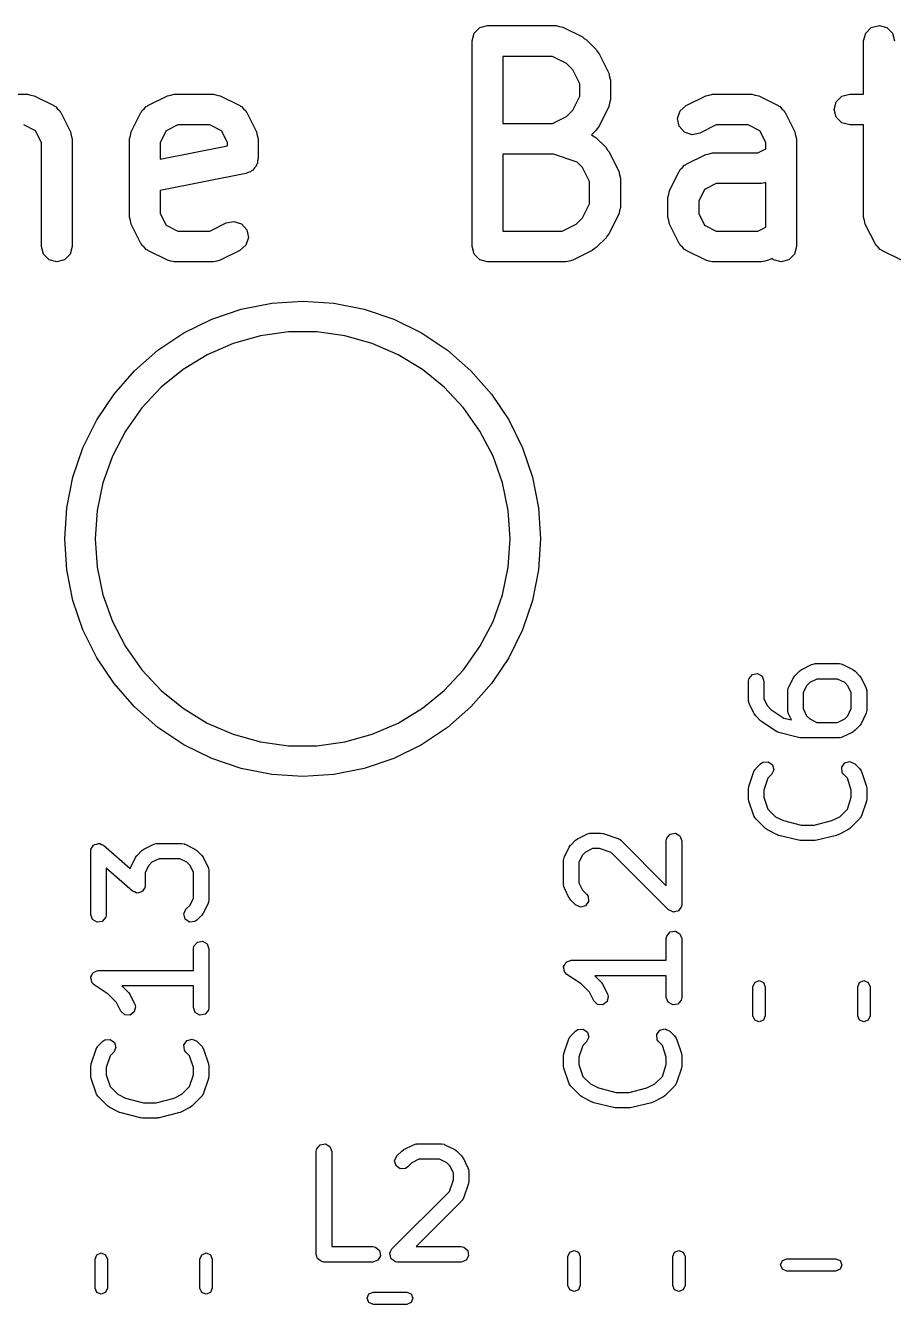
# Model space of a CAD drawing. Extents: x 22.5 to 93.3, y -73 to -49.
# Drawn here: x 30.95 to 39.4, y -61.75 to -49.31 of the extents above; entities that cross this region are included whole.
import ezdxf

# ---------------------------------------------------------------- set-up
doc = ezdxf.new("R2010")
doc.units = 0
doc.layers.add('BLACK', color=7, linetype='CONTINUOUS')

msp = doc.modelspace()

# ---------------------------------------------------------------- linework, layer by layer
at = {"layer": 'BLACK', "linetype": 'CONTINUOUS'}
for p, q in [((35.2976, -49.4552), (35.3177, -49.3802)), ((35.3177, -49.3802), (35.3726, -49.3253)), ((35.3726, -49.3253), (35.4476, -49.3052)), ((35.4476, -49.3052), (36.1143, -49.3052)), ((36.1143, -49.3052), (36.1476, -49.3142)), ((36.1476, -49.3142), (36.1814, -49.3211)), ((36.1814, -49.3211), (36.3718, -49.4163)), ((39.1071, -49.4552), (39.1272, -49.3802)), ((39.1272, -49.3802), (39.1821, -49.3253)), ((39.1821, -49.3253), (39.2571, -49.3052)), ((39.2571, -49.3052), (39.3321, -49.3253)), ((39.3321, -49.3253), (39.387, -49.3802)), ((39.387, -49.3802), (39.4071, -49.4552)), ((35.2976, -51.4552), (35.2976, -49.4552)), ((36.3718, -49.4163), (36.3899, -49.4323)), ((36.3899, -49.4323), (36.4108, -49.4444)), ((36.4108, -49.4444), (36.5061, -49.5396)), ((39.1071, -49.9719), (39.1071, -49.4552)), ((35.5976, -49.6052), (35.5976, -50.2576)), ((36.0789, -49.6052), (35.5976, -49.6052)), ((36.2159, -49.6738), (36.0789, -49.6052)), ((36.5061, -49.5396), (36.5181, -49.5606)), ((36.5181, -49.5606), (36.5342, -49.5786)), ((36.5342, -49.5786), (36.6294, -49.7691)), ((36.2767, -49.7346), (36.2159, -49.6738)), ((36.3452, -49.8716), (36.2767, -49.7346)), ((36.6294, -49.7691), (36.6363, -49.8029)), ((36.3452, -49.9913), (36.3452, -49.8716)), ((36.6363, -49.8029), (36.6452, -49.8362)), ((36.6452, -49.8362), (36.6452, -50.0267)), ((30.6857, -49.9719), (30.9714, -49.9719)), ((30.9714, -49.9719), (31.0047, -49.9808)), ((31.0047, -49.9808), (31.0385, -49.9877)), ((31.0385, -49.9877), (31.229, -50.083)), ((32.1424, -50.083), (32.3329, -49.9877)), ((32.3329, -49.9877), (32.3667, -49.9808)), ((32.3667, -49.9808), (32.4, -49.9719)), ((32.4, -49.9719), (32.781, -49.9719)), ((32.781, -49.9719), (32.8143, -49.9808)), ((32.8143, -49.9808), (32.848, -49.9877)), ((32.848, -49.9877), (33.0385, -50.083)), ((36.2767, -50.1283), (36.3452, -49.9913)), ((36.6452, -50.0267), (36.6363, -50.06)), ((37.3805, -50.083), (37.571, -49.9877)), ((37.571, -49.9877), (37.6048, -49.9808)), ((37.6048, -49.9808), (37.6381, -49.9719)), ((37.6381, -49.9719), (38.019, -49.9719)), ((38.019, -49.9719), (38.0523, -49.9808)), ((38.0523, -49.9808), (38.0861, -49.9877)), ((38.0861, -49.9877), (38.2766, -50.083)), ((38.8415, -50.0469), (38.8964, -49.992)), ((38.8964, -49.992), (38.9714, -49.9719)), ((38.9714, -49.9719), (39.1071, -49.9719)), ((31.229, -50.083), (31.2358, -50.0891)), ((31.2358, -50.0891), (31.2446, -50.092)), ((31.2446, -50.092), (31.2645, -50.1145)), ((31.2645, -50.1145), (31.2871, -50.1345)), ((31.2871, -50.1345), (31.29, -50.1432)), ((31.29, -50.1432), (31.2961, -50.1501)), ((31.2961, -50.1501), (31.3913, -50.3405)), ((31.9801, -50.3405), (32.0754, -50.1501)), ((32.0754, -50.1501), (32.0814, -50.1432)), ((32.0814, -50.1432), (32.0843, -50.1345)), ((32.0843, -50.1345), (32.1069, -50.1145)), ((32.1069, -50.1145), (32.1269, -50.092)), ((32.1269, -50.092), (32.1356, -50.0891)), ((32.1356, -50.0891), (32.1424, -50.083)), ((33.0385, -50.083), (33.0454, -50.0891)), ((33.0454, -50.0891), (33.0541, -50.092)), ((33.0541, -50.092), (33.0741, -50.1145)), ((33.0741, -50.1145), (33.0966, -50.1345)), ((33.0966, -50.1345), (33.0995, -50.1432)), ((33.0995, -50.1432), (33.1056, -50.1501)), ((33.1056, -50.1501), (33.2008, -50.3405)), ((36.2159, -50.1891), (36.2767, -50.1283)), ((36.6294, -50.0937), (36.5342, -50.2842)), ((36.6363, -50.06), (36.6294, -50.0937)), ((37.2979, -50.2082), (37.3224, -50.1345)), ((37.3224, -50.1345), (37.3805, -50.083)), ((38.2766, -50.083), (38.2835, -50.0891)), ((38.2835, -50.0891), (38.2922, -50.092)), ((38.2922, -50.092), (38.3122, -50.1145)), ((38.3122, -50.1145), (38.3347, -50.1345)), ((38.3347, -50.1345), (38.3376, -50.1432)), ((38.3376, -50.1432), (38.3437, -50.1501)), ((38.3437, -50.1501), (38.4389, -50.3405)), ((38.8214, -50.1219), (38.8415, -50.0469)), ((38.8415, -50.1969), (38.8214, -50.1219)), ((31.0501, -50.3289), (30.936, -50.2719)), ((32.4354, -50.2719), (32.3213, -50.3289)), ((32.7455, -50.2719), (32.4354, -50.2719)), ((32.8596, -50.3289), (32.7455, -50.2719)), ((35.5976, -50.2576), (36.0789, -50.2576)), ((36.0789, -50.2576), (36.2159, -50.1891)), ((37.3135, -50.2842), (37.2979, -50.2082)), ((37.6735, -50.2719), (37.5147, -50.3513)), ((37.9836, -50.2719), (37.6735, -50.2719)), ((38.0977, -50.3289), (37.9836, -50.2719)), ((38.8964, -50.2518), (38.8415, -50.1969)), ((38.9714, -50.2719), (38.8964, -50.2518)), ((39.1071, -50.2719), (38.9714, -50.2719)), ((39.1071, -51.1695), (39.1071, -50.2719)), ((31.1071, -50.443), (31.0501, -50.3289)), ((31.3913, -50.3405), (31.3982, -50.3743)), ((31.3982, -50.3743), (31.4071, -50.4076)), ((31.9643, -50.4076), (31.9732, -50.3743)), ((31.9732, -50.3743), (31.9801, -50.3405)), ((32.3213, -50.3289), (32.2643, -50.443)), ((32.9167, -50.443), (32.8596, -50.3289)), ((33.2008, -50.3405), (33.2077, -50.3743)), ((33.2077, -50.3743), (33.2167, -50.4076)), ((36.5061, -50.3232), (36.4603, -50.369)), ((36.4603, -50.369), (36.4762, -50.3795)), ((36.4762, -50.3795), (36.5061, -50.3968)), ((36.5181, -50.3023), (36.5061, -50.3232)), ((36.5061, -50.3968), (36.6013, -50.492)), ((36.5342, -50.2842), (36.5181, -50.3023)), ((37.365, -50.3423), (37.3135, -50.2842)), ((37.4386, -50.3669), (37.365, -50.3423)), ((37.5147, -50.3513), (37.4386, -50.3669)), ((38.1548, -50.443), (38.0977, -50.3289)), ((38.4389, -50.3405), (38.4458, -50.3743)), ((38.4458, -50.3743), (38.4548, -50.4076)), ((31.1071, -51.4552), (31.1071, -50.443)), ((31.4071, -50.4076), (31.4071, -51.4552)), ((31.9643, -51.1695), (31.9643, -50.4076)), ((32.2643, -50.443), (32.2643, -50.6056)), ((32.2643, -50.6056), (32.9167, -50.4751)), ((32.9167, -50.4751), (32.9167, -50.443)), ((33.2167, -50.4076), (33.2167, -50.5981)), ((36.6013, -50.492), (36.6134, -50.5129)), ((36.6134, -50.5129), (36.6294, -50.531)), ((38.0789, -50.5433), (38.1548, -50.5054)), ((38.1548, -50.5054), (38.1548, -50.443)), ((38.4548, -50.4076), (38.4548, -51.4552)), ((33.2088, -50.6462), (33.2004, -50.6586)), ((33.2103, -50.6217), (33.2088, -50.6462)), ((33.2167, -50.5981), (33.2103, -50.6217)), ((35.5976, -50.5576), (35.5976, -51.3052)), ((36.0899, -50.5576), (35.5976, -50.5576)), ((36.319, -50.634), (36.0899, -50.5576)), ((36.372, -50.6869), (36.319, -50.634)), ((36.6294, -50.531), (36.7246, -50.7215)), ((37.3805, -50.6544), (37.571, -50.5592)), ((37.571, -50.5592), (37.6048, -50.5523)), ((37.6048, -50.5523), (37.6381, -50.5433)), ((37.6381, -50.5433), (38.0789, -50.5433)), ((33.0961, -50.7452), (32.2643, -50.9115)), ((33.118, -50.7343), (33.0961, -50.7452)), ((33.1417, -50.728), (33.118, -50.7343)), ((33.1523, -50.7174), (33.1417, -50.728)), ((33.1657, -50.7108), (33.1523, -50.7174)), ((33.1793, -50.6904), (33.1657, -50.7108)), ((33.1966, -50.6731), (33.1793, -50.6904)), ((33.2004, -50.6586), (33.1966, -50.6731)), ((36.4405, -50.824), (36.372, -50.6869)), ((36.7246, -50.7215), (36.7316, -50.7553)), ((36.7316, -50.7553), (36.7405, -50.7886)), ((37.2182, -50.912), (37.3135, -50.7215)), ((37.3135, -50.7215), (37.3195, -50.7146)), ((37.3195, -50.7146), (37.3224, -50.7059)), ((37.3224, -50.7059), (37.345, -50.6859)), ((37.345, -50.6859), (37.365, -50.6634)), ((37.365, -50.6634), (37.3737, -50.6605)), ((37.3737, -50.6605), (37.3805, -50.6544)), ((36.4405, -51.0389), (36.4405, -50.824)), ((36.7405, -50.7886), (36.7405, -51.0743)), ((37.6735, -50.8433), (37.5594, -50.9004)), ((38.1143, -50.8433), (37.6735, -50.8433)), ((38.1476, -50.8344), (38.1143, -50.8433)), ((38.1548, -50.8329), (38.1476, -50.8344)), ((38.1548, -51.2673), (38.1548, -50.8329)), ((32.2643, -50.9115), (32.2643, -51.1341)), ((37.2024, -50.979), (37.2113, -50.9457)), ((37.2024, -51.1695), (37.2024, -50.979)), ((37.2113, -50.9457), (37.2182, -50.912)), ((37.5594, -50.9004), (37.5024, -51.0145)), ((37.5024, -51.0145), (37.5024, -51.1341)), ((32.2643, -51.1341), (32.3213, -51.2482)), ((36.372, -51.1759), (36.4405, -51.0389)), ((36.7246, -51.1414), (36.6294, -51.3318)), ((36.7316, -51.1076), (36.7246, -51.1414)), ((36.7405, -51.0743), (36.7316, -51.1076)), ((37.5024, -51.1341), (37.5594, -51.2482)), ((31.9732, -51.2028), (31.9643, -51.1695)), ((31.9801, -51.2366), (31.9732, -51.2028)), ((32.0754, -51.4271), (31.9801, -51.2366)), ((32.3213, -51.2482), (32.4354, -51.3052)), ((32.7455, -51.3052), (32.9043, -51.2258)), ((32.9043, -51.2258), (32.9804, -51.2103)), ((32.9804, -51.2103), (33.0541, -51.2348)), ((33.0541, -51.2348), (33.1056, -51.2929)), ((36.1741, -51.3052), (36.3111, -51.2367)), ((36.3111, -51.2367), (36.372, -51.1759)), ((37.2113, -51.2028), (37.2024, -51.1695)), ((37.2182, -51.2366), (37.2113, -51.2028)), ((37.3135, -51.4271), (37.2182, -51.2366)), ((37.5594, -51.2482), (37.6735, -51.3052)), ((38.0789, -51.3052), (38.1548, -51.2673)), ((39.1161, -51.2028), (39.1071, -51.1695)), ((39.123, -51.2366), (39.1161, -51.2028)), ((39.2182, -51.4271), (39.123, -51.2366)), ((32.4354, -51.3052), (32.7455, -51.3052)), ((33.1212, -51.369), (33.0966, -51.4426)), ((33.1056, -51.2929), (33.1212, -51.369)), ((35.5976, -51.3052), (36.1741, -51.3052)), ((36.6013, -51.3708), (36.5061, -51.4661)), ((36.6134, -51.3499), (36.6013, -51.3708)), ((36.6294, -51.3318), (36.6134, -51.3499)), ((37.6735, -51.3052), (38.0789, -51.3052)), ((31.1272, -51.5302), (31.1071, -51.4552)), ((31.4071, -51.4552), (31.387, -51.5302)), ((32.0814, -51.4339), (32.0754, -51.4271)), ((32.0843, -51.4426), (32.0814, -51.4339)), ((32.1069, -51.4626), (32.0843, -51.4426)), ((32.1269, -51.4852), (32.1069, -51.4626)), ((32.1356, -51.4881), (32.1269, -51.4852)), ((32.1424, -51.4942), (32.1356, -51.4881)), ((32.3329, -51.5894), (32.1424, -51.4942)), ((33.0385, -51.4942), (32.848, -51.5894)), ((33.0966, -51.4426), (33.0385, -51.4942)), ((35.3177, -51.5302), (35.2976, -51.4552)), ((36.4671, -51.4942), (36.2766, -51.5894)), ((36.4852, -51.4781), (36.4671, -51.4942)), ((36.5061, -51.4661), (36.4852, -51.4781)), ((37.3195, -51.4339), (37.3135, -51.4271)), ((37.3224, -51.4426), (37.3195, -51.4339)), ((37.345, -51.4626), (37.3224, -51.4426)), ((37.365, -51.4852), (37.345, -51.4626)), ((37.3737, -51.4881), (37.365, -51.4852)), ((37.3805, -51.4942), (37.3737, -51.4881)), ((37.571, -51.5894), (37.3805, -51.4942)), ((38.4548, -51.4552), (38.4347, -51.5302)), ((39.2243, -51.4339), (39.2182, -51.4271)), ((39.2272, -51.4426), (39.2243, -51.4339)), ((39.2497, -51.4626), (39.2272, -51.4426)), ((39.2697, -51.4852), (39.2497, -51.4626)), ((39.2784, -51.4881), (39.2697, -51.4852)), ((39.2853, -51.4942), (39.2784, -51.4881)), ((39.4758, -51.5894), (39.2853, -51.4942)), ((31.1821, -51.5851), (31.1272, -51.5302)), ((31.2571, -51.6052), (31.1821, -51.5851)), ((31.3321, -51.5851), (31.2571, -51.6052)), ((31.387, -51.5302), (31.3321, -51.5851)), ((32.3667, -51.5963), (32.3329, -51.5894)), ((32.4, -51.6052), (32.3667, -51.5963)), ((32.781, -51.6052), (32.4, -51.6052)), ((32.8143, -51.5963), (32.781, -51.6052)), ((32.848, -51.5894), (32.8143, -51.5963)), ((35.3726, -51.5851), (35.3177, -51.5302)), ((35.4476, -51.6052), (35.3726, -51.5851)), ((36.2095, -51.6052), (35.4476, -51.6052)), ((36.2428, -51.5963), (36.2095, -51.6052)), ((36.2766, -51.5894), (36.2428, -51.5963)), ((37.6048, -51.5963), (37.571, -51.5894)), ((37.6381, -51.6052), (37.6048, -51.5963)), ((38.1143, -51.6052), (37.6381, -51.6052)), ((38.1476, -51.5963), (38.1143, -51.6052)), ((38.1814, -51.5894), (38.1476, -51.5963)), ((38.2165, -51.5718), (38.1814, -51.5894)), ((38.2298, -51.5851), (38.2165, -51.5718)), ((38.3048, -51.6052), (38.2298, -51.5851)), ((38.3798, -51.5851), (38.3048, -51.6052)), ((38.4347, -51.5302), (38.3798, -51.5851)), ((33.0511, -52.0649), (33.348, -52.0059)), ((33.348, -52.0059), (33.65, -51.9861)), ((33.65, -51.9861), (33.952, -52.0059)), ((33.952, -52.0059), (34.2489, -52.0649)), ((32.7645, -52.1622), (33.0511, -52.0649)), ((34.2489, -52.0649), (34.5355, -52.1622)), ((32.493, -52.2961), (32.7645, -52.1622)), ((34.5355, -52.1622), (34.807, -52.2961)), ((32.2414, -52.4643), (32.493, -52.2961)), ((33.2393, -52.3236), (32.974, -52.3979)), ((33.5122, -52.2861), (33.2393, -52.3236)), ((33.7878, -52.2861), (33.5122, -52.2861)), ((34.0607, -52.3236), (33.7878, -52.2861)), ((34.326, -52.3979), (34.0607, -52.3236)), ((34.807, -52.2961), (35.0586, -52.4643)), ((32.0138, -52.6638), (32.2414, -52.4643)), ((32.7213, -52.5077), (32.4859, -52.6509)), ((32.974, -52.3979), (32.7213, -52.5077)), ((34.5787, -52.5077), (34.326, -52.3979)), ((34.8141, -52.6509), (34.5787, -52.5077)), ((35.0586, -52.4643), (35.2862, -52.6638)), ((31.8143, -52.8914), (32.0138, -52.6638)), ((32.4859, -52.6509), (32.2722, -52.8247)), ((35.0278, -52.8247), (34.8141, -52.6509)), ((35.2862, -52.6638), (35.4857, -52.8914)), ((32.2722, -52.8247), (32.0841, -53.0261)), ((35.2159, -53.0261), (35.0278, -52.8247)), ((31.6461, -53.143), (31.8143, -52.8914)), ((35.4857, -52.8914), (35.6539, -53.143)), ((32.0841, -53.0261), (31.9253, -53.2512)), ((35.3747, -53.2512), (35.2159, -53.0261)), ((31.5122, -53.4145), (31.6461, -53.143)), ((31.9253, -53.2512), (31.7985, -53.4958)), ((35.5015, -53.4958), (35.3747, -53.2512)), ((35.6539, -53.143), (35.7878, -53.4145)), ((31.4149, -53.7011), (31.5122, -53.4145)), ((31.7985, -53.4958), (31.7062, -53.7554)), ((35.5938, -53.7554), (35.5015, -53.4958)), ((35.7878, -53.4145), (35.8851, -53.7011)), ((31.3559, -53.998), (31.4149, -53.7011)), ((31.7062, -53.7554), (31.6502, -54.0251)), ((35.6498, -54.0251), (35.5938, -53.7554)), ((35.8851, -53.7011), (35.9441, -53.998)), ((31.3361, -54.3), (31.3559, -53.998)), ((35.9441, -53.998), (35.9639, -54.3)), ((31.6502, -54.0251), (31.6314, -54.3)), ((35.6686, -54.3), (35.6498, -54.0251)), ((31.3559, -54.602), (31.3361, -54.3)), ((31.6314, -54.3), (31.6502, -54.5749)), ((35.6498, -54.5749), (35.6686, -54.3)), ((35.9639, -54.3), (35.9441, -54.602)), ((31.4149, -54.8989), (31.3559, -54.602)), ((31.6502, -54.5749), (31.7062, -54.8446)), ((35.5938, -54.8446), (35.6498, -54.5749)), ((35.9441, -54.602), (35.8851, -54.8989)), ((31.7062, -54.8446), (31.7985, -55.1042)), ((35.5015, -55.1042), (35.5938, -54.8446)), ((31.5122, -55.1855), (31.4149, -54.8989)), ((35.8851, -54.8989), (35.7878, -55.1855)), ((31.7985, -55.1042), (31.9253, -55.3488)), ((35.3747, -55.3488), (35.5015, -55.1042)), ((31.6461, -55.457), (31.5122, -55.1855)), ((35.7878, -55.1855), (35.6539, -55.457)), ((31.9253, -55.3488), (32.0841, -55.5739)), ((35.2159, -55.5739), (35.3747, -55.3488)), ((31.8143, -55.7086), (31.6461, -55.457)), ((35.6539, -55.457), (35.4857, -55.7086)), ((32.0841, -55.5739), (32.2722, -55.7753)), ((35.0278, -55.7753), (35.2159, -55.5739)), ((37.9921, -55.6589), (38.0251, -55.6196)), ((38.0251, -55.6196), (38.0756, -55.6107)), ((38.0756, -55.6107), (38.1201, -55.6363)), ((38.4382, -55.6315), (38.4858, -55.5839)), ((38.4858, -55.5839), (38.5041, -55.571)), ((38.5041, -55.571), (38.5053, -55.5698)), ((38.5053, -55.5698), (38.6005, -55.5222)), ((38.6005, -55.5222), (38.6255, -55.5148)), ((38.6255, -55.5148), (38.6298, -55.5158)), ((38.6298, -55.5158), (38.634, -55.5143)), ((38.634, -55.5143), (38.8721, -55.5143)), ((38.8721, -55.5143), (38.8978, -55.5188)), ((38.8978, -55.5188), (38.9012, -55.5217)), ((38.9012, -55.5217), (38.9057, -55.5222)), ((38.9057, -55.5222), (39.0009, -55.5698)), ((39.0009, -55.5698), (39.0189, -55.5832)), ((39.0189, -55.5832), (39.0204, -55.5839)), ((39.0204, -55.5839), (39.068, -55.6315)), ((32.0138, -55.9362), (31.8143, -55.7086)), ((35.4857, -55.7086), (35.2862, -55.9362)), ((37.9876, -55.6845), (37.9921, -55.6589)), ((37.9876, -55.875), (37.9876, -55.6845)), ((38.1201, -55.6363), (38.1376, -55.6845)), ((38.1376, -55.6845), (38.1376, -55.8573)), ((38.3731, -55.7541), (38.376, -55.7507)), ((38.376, -55.7507), (38.3765, -55.7462)), ((38.3765, -55.7462), (38.4241, -55.651)), ((38.4241, -55.651), (38.4375, -55.633)), ((38.4375, -55.633), (38.4382, -55.6315)), ((38.5528, -55.7289), (38.5186, -55.7975)), ((38.5832, -55.6985), (38.5528, -55.7289)), ((38.6518, -55.6643), (38.5832, -55.6985)), ((38.8544, -55.6643), (38.6518, -55.6643)), ((38.923, -55.6985), (38.8544, -55.6643)), ((38.9534, -55.7289), (38.923, -55.6985)), ((38.9876, -55.7975), (38.9534, -55.7289)), ((39.068, -55.6315), (39.0809, -55.6499)), ((39.0809, -55.6499), (39.0821, -55.651)), ((39.0821, -55.651), (39.1297, -55.7462)), ((39.1297, -55.7462), (39.1371, -55.7712)), ((32.2722, -55.7753), (32.4859, -55.9491)), ((34.8141, -55.9491), (35.0278, -55.7753)), ((37.9892, -55.8792), (37.9876, -55.875)), ((38.1376, -55.8573), (38.1719, -55.9258)), ((38.3686, -55.7798), (38.3731, -55.7541)), ((38.3686, -55.9702), (38.3686, -55.7798)), ((38.5186, -55.7975), (38.5186, -55.9525)), ((38.9876, -55.9525), (38.9876, -55.7975)), ((39.1371, -55.7712), (39.1361, -55.7755)), ((39.1361, -55.7755), (39.1376, -55.7798)), ((39.1376, -55.7798), (39.1376, -55.9702)), ((32.2414, -56.1357), (32.0138, -55.9362)), ((32.4859, -55.9491), (32.7213, -56.0923)), ((34.5787, -56.0923), (34.8141, -55.9491)), ((35.2862, -55.9362), (35.0586, -56.1357)), ((37.9881, -55.8836), (37.9892, -55.8792)), ((37.9955, -55.9085), (37.9881, -55.8836)), ((38.0432, -56.0038), (37.9955, -55.9085)), ((38.1719, -55.9258), (38.2056, -55.9596)), ((38.2056, -55.9596), (38.3315, -56.0435)), ((38.3701, -55.9744), (38.3686, -55.9702)), ((38.3691, -55.9788), (38.3701, -55.9744)), ((38.3765, -56.0038), (38.3691, -55.9788)), ((38.5186, -55.9525), (38.5528, -56.021)), ((38.9534, -56.021), (38.9876, -55.9525)), ((39.1302, -55.9993), (39.1297, -56.0038)), ((39.1331, -55.9959), (39.1302, -55.9993)), ((39.1376, -55.9702), (39.1331, -55.9959)), ((32.7213, -56.0923), (32.974, -56.2021)), ((34.326, -56.2021), (34.5787, -56.0923)), ((38.0443, -56.0049), (38.0432, -56.0038)), ((38.0572, -56.0233), (38.0443, -56.0049)), ((38.1048, -56.0709), (38.0572, -56.0233)), ((38.108, -56.0724), (38.1048, -56.0709)), ((38.1163, -56.0803), (38.108, -56.0724)), ((38.2591, -56.1755), (38.1163, -56.0803)), ((38.3315, -56.0435), (38.4056, -56.062)), ((38.4056, -56.062), (38.3765, -56.0038)), ((38.5528, -56.021), (38.5832, -56.0515)), ((38.5832, -56.0515), (38.6518, -56.0857)), ((38.6518, -56.0857), (38.8544, -56.0857)), ((38.8544, -56.0857), (38.923, -56.0515)), ((38.923, -56.0515), (38.9534, -56.021)), ((39.068, -56.1185), (39.0204, -56.1661)), ((39.0687, -56.117), (39.068, -56.1185)), ((39.0821, -56.099), (39.0687, -56.117)), ((39.1297, -56.0038), (39.0821, -56.099)), ((32.493, -56.3039), (32.2414, -56.1357)), ((32.974, -56.2021), (33.2393, -56.2764)), ((34.0607, -56.2764), (34.326, -56.2021)), ((35.0586, -56.1357), (34.807, -56.3039)), ((38.2595, -56.1756), (38.2591, -56.1755)), ((38.2825, -56.1859), (38.2595, -56.1756)), ((38.473, -56.2335), (38.2825, -56.1859)), ((38.4764, -56.2331), (38.473, -56.2335)), ((38.4912, -56.2357), (38.4764, -56.2331)), ((38.8721, -56.2357), (38.4912, -56.2357)), ((38.8764, -56.2342), (38.8721, -56.2357)), ((38.8807, -56.2352), (38.8764, -56.2342)), ((38.9057, -56.2278), (38.8807, -56.2352)), ((39.0009, -56.1802), (38.9057, -56.2278)), ((39.002, -56.179), (39.0009, -56.1802)), ((39.0204, -56.1661), (39.002, -56.179)), ((32.7645, -56.4378), (32.493, -56.3039)), ((33.2393, -56.2764), (33.5122, -56.3139)), ((33.5122, -56.3139), (33.7878, -56.3139)), ((33.7878, -56.3139), (34.0607, -56.2764)), ((34.807, -56.3039), (34.5355, -56.4378)), ((33.0511, -56.5351), (32.7645, -56.4378)), ((34.5355, -56.4378), (34.2489, -56.5351)), ((38.0572, -56.5363), (38.1048, -56.4886)), ((38.1048, -56.4886), (38.1262, -56.4737)), ((38.1262, -56.4737), (38.1773, -56.4692)), ((38.1773, -56.4692), (38.2193, -56.4986)), ((38.2193, -56.4986), (38.2326, -56.5482)), ((38.8949, -56.5223), (38.9244, -56.4802)), ((38.9244, -56.4802), (38.9739, -56.467)), ((38.9739, -56.467), (39.0204, -56.4886)), ((39.0204, -56.4886), (39.068, -56.5363)), ((33.348, -56.5941), (33.0511, -56.5351)), ((33.65, -56.6139), (33.348, -56.5941)), ((33.952, -56.5941), (33.65, -56.6139)), ((34.2489, -56.5351), (33.952, -56.5941)), ((37.9915, -56.7084), (38.0391, -56.5656)), ((38.0391, -56.5656), (38.0515, -56.5427)), ((38.0515, -56.5427), (38.0553, -56.5403)), ((38.0553, -56.5403), (38.0572, -56.5363)), ((38.2109, -56.5947), (38.1758, -56.6298)), ((38.2326, -56.5482), (38.2109, -56.5947)), ((38.8994, -56.5734), (38.8949, -56.5223)), ((38.9143, -56.5947), (38.8994, -56.5734)), ((38.9494, -56.6298), (38.9143, -56.5947)), ((39.068, -56.5363), (39.083, -56.5576)), ((39.083, -56.5576), (39.0834, -56.5621)), ((39.0834, -56.5621), (39.0862, -56.5656)), ((39.0862, -56.5656), (39.1338, -56.7084)), ((37.9876, -56.7321), (37.9915, -56.7101)), ((37.9876, -56.8274), (37.9876, -56.7321)), ((37.9915, -56.7101), (37.9915, -56.7084)), ((38.1758, -56.6298), (38.1376, -56.7443)), ((38.1376, -56.7443), (38.1376, -56.8152)), ((38.9876, -56.7443), (38.9494, -56.6298)), ((38.9876, -56.8152), (38.9876, -56.7443)), ((39.1338, -56.7084), (39.1371, -56.7306)), ((39.1371, -56.7306), (39.1376, -56.7321)), ((39.1376, -56.7321), (39.1376, -56.8274)), ((37.9882, -56.8289), (37.9876, -56.8274)), ((37.9915, -56.8511), (37.9882, -56.8289)), ((38.0391, -56.994), (37.9915, -56.8511)), ((38.1376, -56.8152), (38.1758, -56.9297)), ((38.9494, -56.9297), (38.9876, -56.8152)), ((39.1338, -56.8511), (39.0862, -56.994)), ((39.1376, -56.8274), (39.1337, -56.8495)), ((39.1337, -56.8495), (39.1338, -56.8511)), ((38.0419, -56.9975), (38.0391, -56.994)), ((38.1758, -56.9297), (38.2499, -57.0038)), ((38.8753, -57.0038), (38.9494, -56.9297)), ((39.0862, -56.994), (39.0737, -57.0169)), ((38.0423, -57.0019), (38.0419, -56.9975)), ((38.0572, -57.0233), (38.0423, -57.0019)), ((38.1524, -57.1185), (38.0572, -57.0233)), ((38.1539, -57.1192), (38.1524, -57.1185)), ((38.1719, -57.1326), (38.1539, -57.1192)), ((38.2499, -57.0038), (38.3269, -57.0423)), ((38.3269, -57.0423), (38.5004, -57.0857)), ((38.5004, -57.0857), (38.6248, -57.0857)), ((38.6248, -57.0857), (38.7983, -57.0423)), ((38.7983, -57.0423), (38.8753, -57.0038)), ((38.9728, -57.1185), (38.9544, -57.1314)), ((39.068, -57.0233), (38.9728, -57.1185)), ((39.0699, -57.0192), (39.068, -57.0233)), ((39.0737, -57.0169), (39.0699, -57.0192)), ((36.2572, -57.2803), (36.3048, -57.2327)), ((36.3048, -57.2327), (36.3232, -57.2198)), ((36.3232, -57.2198), (36.3243, -57.2186)), ((36.3243, -57.2186), (36.4196, -57.171)), ((36.4196, -57.171), (36.4445, -57.1636)), ((36.4445, -57.1636), (36.4489, -57.1646)), ((36.4489, -57.1646), (36.4531, -57.1631)), ((36.4531, -57.1631), (36.5483, -57.1631)), ((36.5483, -57.1631), (36.5704, -57.167)), ((36.5704, -57.167), (36.572, -57.1669)), ((36.572, -57.1669), (36.7149, -57.2146)), ((36.7149, -57.2146), (36.7378, -57.227)), ((36.7378, -57.227), (36.7402, -57.2308)), ((36.7402, -57.2308), (36.7442, -57.2327)), ((36.7442, -57.2327), (37.1876, -57.6761)), ((37.1876, -57.2381), (37.1921, -57.2124)), ((37.1876, -57.6761), (37.1876, -57.2381)), ((37.1921, -57.2124), (37.2251, -57.1731)), ((37.2251, -57.1731), (37.2756, -57.1642)), ((37.2756, -57.1642), (37.3201, -57.1899)), ((37.3201, -57.1899), (37.3376, -57.2381)), ((37.3376, -57.2381), (37.3376, -57.8571)), ((38.2672, -57.1802), (38.1719, -57.1326)), ((38.2707, -57.1806), (38.2672, -57.1802)), ((38.2825, -57.1859), (38.2707, -57.1806)), ((38.473, -57.2335), (38.2825, -57.1859)), ((38.4764, -57.2331), (38.473, -57.2335)), ((38.4912, -57.2357), (38.4764, -57.2331)), ((38.634, -57.2357), (38.4912, -57.2357)), ((38.6373, -57.2345), (38.634, -57.2357)), ((38.6522, -57.2335), (38.6373, -57.2345)), ((38.8427, -57.1859), (38.6522, -57.2335)), ((38.8457, -57.1839), (38.8427, -57.1859)), ((38.8581, -57.1802), (38.8457, -57.1839)), ((38.9533, -57.1326), (38.8581, -57.1802)), ((38.9544, -57.1314), (38.9533, -57.1326)), ((31.5876, -57.3381), (31.5896, -57.327)), ((31.5876, -57.9571), (31.5876, -57.3381)), ((31.589, -57.3235), (31.5907, -57.3209)), ((31.5896, -57.327), (31.589, -57.3235)), ((31.5907, -57.3209), (31.5921, -57.3124)), ((31.5921, -57.3124), (31.6051, -57.297)), ((31.6051, -57.297), (31.6156, -57.2797)), ((31.6156, -57.2797), (31.6213, -57.2777)), ((31.6213, -57.2777), (31.6251, -57.2731)), ((31.6251, -57.2731), (31.645, -57.2696)), ((31.645, -57.2696), (31.6642, -57.2631)), ((31.6642, -57.2631), (31.6697, -57.2653)), ((31.6697, -57.2653), (31.6756, -57.2642)), ((31.6756, -57.2642), (31.6932, -57.2743)), ((31.6932, -57.2743), (31.712, -57.2817)), ((31.712, -57.2817), (31.972, -57.5091)), ((32.0382, -57.3803), (32.0858, -57.3327)), ((32.0858, -57.3327), (32.1041, -57.3198)), ((32.1041, -57.3198), (32.1053, -57.3186)), ((32.1053, -57.3186), (32.2005, -57.271)), ((32.2005, -57.271), (32.2255, -57.2636)), ((32.2255, -57.2636), (32.2298, -57.2646)), ((32.2298, -57.2646), (32.234, -57.2631)), ((32.234, -57.2631), (32.4721, -57.2631)), ((32.4721, -57.2631), (32.4978, -57.2676)), ((32.4978, -57.2676), (32.5012, -57.2705)), ((32.5012, -57.2705), (32.5057, -57.271)), ((32.5057, -57.271), (32.6009, -57.3186)), ((32.6009, -57.3186), (32.6189, -57.332)), ((32.6189, -57.332), (32.6204, -57.3327)), ((32.6204, -57.3327), (32.668, -57.3803)), ((36.1955, -57.395), (36.2432, -57.2998)), ((36.2432, -57.2998), (36.2565, -57.2818)), ((36.2565, -57.2818), (36.2572, -57.2803)), ((36.4023, -57.3474), (36.3719, -57.3778)), ((36.4708, -57.3131), (36.4023, -57.3474)), ((36.5362, -57.3131), (36.4708, -57.3131)), ((36.6507, -57.3513), (36.5362, -57.3131)), ((37.2096, -57.9102), (36.6507, -57.3513)), ((31.9765, -57.495), (32.0241, -57.3998)), ((32.0241, -57.3998), (32.0375, -57.3818)), ((32.0375, -57.3818), (32.0382, -57.3803)), ((32.1528, -57.4778), (32.1186, -57.5463)), ((32.1832, -57.4474), (32.1528, -57.4778)), ((32.2518, -57.4131), (32.1832, -57.4474)), ((32.4544, -57.4131), (32.2518, -57.4131)), ((32.523, -57.4474), (32.4544, -57.4131)), ((32.5534, -57.4778), (32.523, -57.4474)), ((32.5876, -57.5463), (32.5534, -57.4778)), ((32.668, -57.3803), (32.6809, -57.3987)), ((32.6809, -57.3987), (32.6821, -57.3998)), ((32.6821, -57.3998), (32.7297, -57.495)), ((36.1876, -57.4286), (36.1921, -57.4029)), ((36.1876, -57.6667), (36.1876, -57.4286)), ((36.1921, -57.4029), (36.195, -57.3995)), ((36.195, -57.3995), (36.1955, -57.395)), ((36.3719, -57.3778), (36.3376, -57.4463)), ((36.3376, -57.4463), (36.3376, -57.649)), ((31.9942, -57.7279), (31.7376, -57.5034)), ((31.7376, -57.5034), (31.7376, -57.9571)), ((31.972, -57.5091), (31.9731, -57.5029)), ((31.9731, -57.5029), (31.976, -57.4995)), ((31.976, -57.4995), (31.9765, -57.495)), ((32.1186, -57.5463), (32.1186, -57.6714)), ((32.5876, -57.7966), (32.5876, -57.5463)), ((32.7297, -57.495), (32.7371, -57.52)), ((32.7371, -57.52), (32.7361, -57.5244)), ((32.7361, -57.5244), (32.7376, -57.5286)), ((32.7376, -57.5286), (32.7376, -57.8143)), ((32.013, -57.7352), (31.9942, -57.7279)), ((32.0305, -57.7453), (32.013, -57.7352)), ((32.0612, -57.7399), (32.042, -57.7464)), ((32.0811, -57.7364), (32.0612, -57.7399)), ((32.0849, -57.7318), (32.0811, -57.7364)), ((32.0906, -57.7299), (32.0849, -57.7318)), ((32.1011, -57.7126), (32.0906, -57.7299)), ((32.114, -57.6971), (32.1011, -57.7126)), ((32.1155, -57.6886), (32.114, -57.6971)), ((32.1171, -57.686), (32.1155, -57.6886)), ((32.1186, -57.6714), (32.1166, -57.6825)), ((32.1166, -57.6825), (32.1171, -57.686)), ((36.1892, -57.6709), (36.1876, -57.6667)), ((36.1881, -57.6752), (36.1892, -57.6709)), ((36.1955, -57.7002), (36.1881, -57.6752)), ((36.2432, -57.7954), (36.1955, -57.7002)), ((36.3376, -57.649), (36.3719, -57.7175)), ((36.3719, -57.7175), (36.4109, -57.7565)), ((32.0364, -57.7442), (32.0305, -57.7453)), ((32.042, -57.7464), (32.0364, -57.7442)), ((32.5143, -57.9041), (32.5534, -57.8651)), ((32.5534, -57.8651), (32.5876, -57.7966)), ((32.7297, -57.8478), (32.6821, -57.9431)), ((32.7302, -57.8434), (32.7297, -57.8478)), ((32.7331, -57.8399), (32.7302, -57.8434)), ((32.7376, -57.8143), (32.7331, -57.8399)), ((36.2443, -57.7966), (36.2432, -57.7954)), ((36.2572, -57.8149), (36.2443, -57.7966)), ((36.3048, -57.8626), (36.2572, -57.8149)), ((36.3513, -57.8842), (36.3048, -57.8626)), ((36.4303, -57.8289), (36.4009, -57.871)), ((36.4109, -57.7565), (36.4258, -57.7778)), ((36.4258, -57.7778), (36.4303, -57.8289)), ((37.3376, -57.8571), (37.3348, -57.8733)), ((31.6052, -58.0054), (31.5876, -57.9571)), ((31.7331, -57.9828), (31.7001, -58.0221)), ((31.7376, -57.9571), (31.7331, -57.9828)), ((32.4927, -57.9506), (32.5143, -57.9041)), ((32.5059, -58.0002), (32.4927, -57.9506)), ((32.668, -57.9626), (32.6204, -58.0102)), ((32.6687, -57.9611), (32.668, -57.9626)), ((32.6821, -57.9431), (32.6687, -57.9611)), ((36.4009, -57.871), (36.3513, -57.8842)), ((37.23, -57.9197), (37.2096, -57.9102)), ((37.2496, -57.931), (37.23, -57.9197)), ((37.253, -57.9304), (37.2496, -57.931)), ((37.2561, -57.9319), (37.253, -57.9304)), ((37.2779, -57.926), (37.2561, -57.9319)), ((37.3001, -57.9221), (37.2779, -57.926)), ((37.3023, -57.9195), (37.3001, -57.9221)), ((37.3056, -57.9186), (37.3023, -57.9195)), ((37.3186, -57.9001), (37.3056, -57.9186)), ((37.3331, -57.8828), (37.3186, -57.9001)), ((37.3339, -57.8782), (37.3331, -57.8828)), ((37.3351, -57.8766), (37.3339, -57.8782)), ((37.3348, -57.8733), (37.3351, -57.8766)), ((31.6496, -58.031), (31.6052, -58.0054)), ((31.7001, -58.0221), (31.6496, -58.031)), ((32.548, -58.0296), (32.5059, -58.0002)), ((32.5991, -58.0251), (32.548, -58.0296)), ((32.6204, -58.0102), (32.5991, -58.0251)), ((37.2251, -58.1255), (37.2756, -58.1166)), ((37.2756, -58.1166), (37.3201, -58.1423)), ((32.5921, -58.2648), (32.6251, -58.2255)), ((32.6251, -58.2255), (32.6756, -58.2166)), ((32.6756, -58.2166), (32.7201, -58.2423)), ((37.1876, -58.1905), (37.1921, -58.1648)), ((37.1876, -58.4012), (37.1876, -58.1905)), ((37.1921, -58.1648), (37.2251, -58.1255)), ((37.3201, -58.1423), (37.3376, -58.1905)), ((37.3376, -58.1905), (37.3376, -58.7619)), ((32.5876, -58.2905), (32.5921, -58.2648)), ((32.5876, -58.5012), (32.5876, -58.2905)), ((32.7201, -58.2423), (32.7376, -58.2905)), ((32.7376, -58.2905), (32.7376, -58.8619)), ((36.1878, -58.4714), (36.1895, -58.4674)), ((36.1939, -58.4923), (36.1878, -58.4714)), ((36.1888, -58.4632), (36.1996, -58.4443)), ((36.1895, -58.4674), (36.1888, -58.4632)), ((36.1996, -58.4443), (36.2084, -58.4244)), ((36.2084, -58.4244), (36.2123, -58.4225)), ((36.2123, -58.4225), (36.2144, -58.4187)), ((36.2144, -58.4187), (36.2349, -58.4113)), ((36.2349, -58.4113), (36.2544, -58.4016)), ((36.2544, -58.4016), (36.2586, -58.4027)), ((36.2586, -58.4027), (36.2626, -58.4012)), ((36.2626, -58.4012), (37.1876, -58.4012)), ((31.5878, -58.5714), (31.5895, -58.5674)), ((31.5939, -58.5923), (31.5878, -58.5714)), ((31.5888, -58.5632), (31.5996, -58.5443)), ((31.5895, -58.5674), (31.5888, -58.5632)), ((31.5977, -58.6137), (31.5939, -58.5923)), ((31.601, -58.6165), (31.5977, -58.6137)), ((31.5996, -58.5443), (31.6084, -58.5244)), ((31.6084, -58.5244), (31.6123, -58.5225)), ((31.6123, -58.5225), (31.6144, -58.5187)), ((31.6144, -58.5187), (31.6349, -58.5113)), ((31.6349, -58.5113), (31.6544, -58.5016)), ((31.6544, -58.5016), (31.6586, -58.5027)), ((31.6586, -58.5027), (31.6626, -58.5012)), ((31.6626, -58.5012), (32.5876, -58.5012)), ((36.1977, -58.5137), (36.1939, -58.4923)), ((36.201, -58.5165), (36.1977, -58.5137)), ((36.2022, -58.5206), (36.201, -58.5165)), ((36.221, -58.5386), (36.2022, -58.5206)), ((36.3577, -58.6297), (36.221, -58.5386)), ((37.1876, -58.5512), (36.4913, -58.5512)), ((36.4913, -58.5512), (36.5537, -58.6136)), ((36.5537, -58.6136), (36.5666, -58.632)), ((37.1876, -58.7619), (37.1876, -58.5512)), ((38.0476, -58.617), (38.09, -58.5994)), ((38.09, -58.5994), (38.1324, -58.617)), ((39.0676, -58.617), (39.11, -58.5994)), ((39.11, -58.5994), (39.1524, -58.617)), ((31.6022, -58.6206), (31.601, -58.6165)), ((31.621, -58.6386), (31.6022, -58.6206)), ((31.7577, -58.7297), (31.621, -58.6386)), ((31.8391, -58.8111), (31.7577, -58.7297)), ((32.5876, -58.6512), (31.8913, -58.6512)), ((31.8913, -58.6512), (31.9537, -58.7136)), ((31.9537, -58.7136), (31.9666, -58.732)), ((31.9666, -58.732), (31.9678, -58.7331)), ((31.9678, -58.7331), (32.0154, -58.8284)), ((32.5876, -58.8619), (32.5876, -58.6512)), ((36.4391, -58.7111), (36.3577, -58.6297)), ((36.4813, -58.7954), (36.4391, -58.7111)), ((36.5666, -58.632), (36.5678, -58.6331)), ((36.5678, -58.6331), (36.6154, -58.7284)), ((36.6154, -58.7284), (36.6228, -58.7533)), ((38.03, -58.6594), (38.0476, -58.617)), ((38.03, -58.9406), (38.03, -58.6594)), ((38.1324, -58.617), (38.15, -58.6594)), ((38.15, -58.6594), (38.15, -58.9406)), ((39.05, -58.6594), (39.0676, -58.617)), ((39.05, -58.9406), (39.05, -58.6594)), ((39.1524, -58.617), (39.17, -58.6594)), ((39.17, -58.6594), (39.17, -58.9406)), ((31.8813, -58.8954), (31.8391, -58.8111)), ((32.0228, -58.8533), (32.0109, -58.9032)), ((32.0154, -58.8284), (32.0228, -58.8533)), ((32.6052, -58.9101), (32.5876, -58.8619)), ((32.7376, -58.8619), (32.7331, -58.8876)), ((36.5185, -58.8307), (36.4813, -58.7954)), ((36.5697, -58.8338), (36.5185, -58.8307)), ((36.6109, -58.8032), (36.5697, -58.8338)), ((36.6228, -58.7533), (36.6109, -58.8032)), ((37.2052, -58.8101), (37.1876, -58.7619)), ((37.2496, -58.8358), (37.2052, -58.8101)), ((37.3001, -58.8269), (37.2496, -58.8358)), ((37.3331, -58.7876), (37.3001, -58.8269)), ((37.3376, -58.7619), (37.3331, -58.7876)), ((31.9185, -58.9307), (31.8813, -58.8954)), ((31.9697, -58.9338), (31.9185, -58.9307)), ((32.0109, -58.9032), (31.9697, -58.9338)), ((32.6496, -58.9358), (32.6052, -58.9101)), ((32.7001, -58.9269), (32.6496, -58.9358)), ((32.7331, -58.8876), (32.7001, -58.9269)), ((38.0476, -58.983), (38.03, -58.9406)), ((38.09, -59.0006), (38.0476, -58.983)), ((38.1324, -58.983), (38.09, -59.0006)), ((38.15, -58.9406), (38.1324, -58.983)), ((39.0676, -58.983), (39.05, -58.9406)), ((39.11, -59.0006), (39.0676, -58.983)), ((39.1524, -58.983), (39.11, -59.0006)), ((39.17, -58.9406), (39.1524, -58.983)), ((36.2572, -59.1374), (36.3048, -59.0898)), ((36.3048, -59.0898), (36.3262, -59.0749)), ((36.3262, -59.0749), (36.3773, -59.0704)), ((36.3773, -59.0704), (36.4193, -59.0998)), ((36.4193, -59.0998), (36.4326, -59.1494)), ((37.0949, -59.1234), (37.1244, -59.0814)), ((37.1244, -59.0814), (37.1739, -59.0681)), ((37.1739, -59.0681), (37.2204, -59.0898)), ((37.2204, -59.0898), (37.268, -59.1374)), ((31.6572, -59.2374), (31.7048, -59.1898)), ((31.7048, -59.1898), (31.7262, -59.1749)), ((31.7262, -59.1749), (31.7773, -59.1704)), ((31.7773, -59.1704), (31.8193, -59.1998)), ((31.8193, -59.1998), (31.8326, -59.2494)), ((32.4949, -59.2234), (32.5244, -59.1814)), ((32.4994, -59.2746), (32.4949, -59.2234)), ((32.5244, -59.1814), (32.5739, -59.1681)), ((32.5739, -59.1681), (32.6204, -59.1898)), ((32.6204, -59.1898), (32.668, -59.2374)), ((36.1915, -59.3096), (36.2391, -59.1668)), ((36.2391, -59.1668), (36.2515, -59.1439)), ((36.2515, -59.1439), (36.2553, -59.1415)), ((36.2553, -59.1415), (36.2572, -59.1374)), ((36.3758, -59.231), (36.3376, -59.3455)), ((36.4109, -59.1959), (36.3758, -59.231)), ((36.4326, -59.1494), (36.4109, -59.1959)), ((37.0994, -59.1746), (37.0949, -59.1234)), ((37.1143, -59.1959), (37.0994, -59.1746)), ((37.1494, -59.231), (37.1143, -59.1959)), ((37.1876, -59.3455), (37.1494, -59.231)), ((37.268, -59.1374), (37.283, -59.1588)), ((37.283, -59.1588), (37.2834, -59.1632)), ((37.2834, -59.1632), (37.2862, -59.1668)), ((37.2862, -59.1668), (37.3338, -59.3096)), ((31.5915, -59.4096), (31.6391, -59.2668)), ((31.6391, -59.2668), (31.6515, -59.2439)), ((31.6515, -59.2439), (31.6553, -59.2415)), ((31.6553, -59.2415), (31.6572, -59.2374)), ((31.7758, -59.331), (31.7376, -59.4455)), ((31.8109, -59.2959), (31.7758, -59.331)), ((31.8326, -59.2494), (31.8109, -59.2959)), ((32.5143, -59.2959), (32.4994, -59.2746)), ((32.5494, -59.331), (32.5143, -59.2959)), ((32.5876, -59.4455), (32.5494, -59.331)), ((32.668, -59.2374), (32.683, -59.2588)), ((32.683, -59.2588), (32.6834, -59.2632)), ((32.6834, -59.2632), (32.6862, -59.2668)), ((32.6862, -59.2668), (32.7338, -59.4096)), ((36.1876, -59.3333), (36.1915, -59.3112)), ((36.1876, -59.4286), (36.1876, -59.3333)), ((36.1915, -59.3112), (36.1915, -59.3096)), ((36.3376, -59.3455), (36.3376, -59.4164)), ((37.1876, -59.4164), (37.1876, -59.3455)), ((37.3338, -59.3096), (37.3371, -59.3318)), ((37.3371, -59.3318), (37.3376, -59.3333)), ((37.3376, -59.3333), (37.3376, -59.4286)), ((31.5876, -59.4333), (31.5915, -59.4112)), ((31.5876, -59.5286), (31.5876, -59.4333)), ((31.5915, -59.4112), (31.5915, -59.4096)), ((31.7376, -59.4455), (31.7376, -59.5164)), ((32.5876, -59.5164), (32.5876, -59.4455)), ((32.7338, -59.4096), (32.7371, -59.4318)), ((32.7371, -59.4318), (32.7376, -59.4333)), ((32.7376, -59.4333), (32.7376, -59.5286)), ((36.1882, -59.4301), (36.1876, -59.4286)), ((36.1915, -59.4523), (36.1882, -59.4301)), ((36.2391, -59.5951), (36.1915, -59.4523)), ((36.3376, -59.4164), (36.3758, -59.5309)), ((37.1494, -59.5309), (37.1876, -59.4164)), ((37.3338, -59.4523), (37.2862, -59.5951)), ((37.3376, -59.4286), (37.3337, -59.4507)), ((37.3337, -59.4507), (37.3338, -59.4523)), ((31.5882, -59.5301), (31.5876, -59.5286)), ((31.5915, -59.5523), (31.5882, -59.5301)), ((31.6391, -59.6951), (31.5915, -59.5523)), ((31.7376, -59.5164), (31.7758, -59.6309)), ((32.5494, -59.6309), (32.5876, -59.5164)), ((32.7338, -59.5523), (32.6862, -59.6951)), ((32.7376, -59.5286), (32.7337, -59.5507)), ((32.7337, -59.5507), (32.7338, -59.5523)), ((36.2419, -59.5987), (36.2391, -59.5951)), ((36.2423, -59.6031), (36.2419, -59.5987)), ((36.2572, -59.6245), (36.2423, -59.6031)), ((36.3758, -59.5309), (36.4499, -59.605)), ((36.4499, -59.605), (36.5269, -59.6435)), ((36.9983, -59.6435), (37.0753, -59.605)), ((37.0753, -59.605), (37.1494, -59.5309)), ((37.2862, -59.5951), (37.2737, -59.618)), ((31.6419, -59.6987), (31.6391, -59.6951)), ((31.6423, -59.7031), (31.6419, -59.6987)), ((31.6572, -59.7245), (31.6423, -59.7031)), ((31.7524, -59.8197), (31.6572, -59.7245)), ((31.7758, -59.6309), (31.8499, -59.705)), ((31.8499, -59.705), (31.9269, -59.7435)), ((32.3983, -59.7435), (32.4753, -59.705)), ((32.4753, -59.705), (32.5494, -59.6309)), ((32.668, -59.7245), (32.5728, -59.8197)), ((32.6699, -59.7204), (32.668, -59.7245)), ((32.6737, -59.718), (32.6699, -59.7204)), ((32.6862, -59.6951), (32.6737, -59.718)), ((36.3524, -59.7197), (36.2572, -59.6245)), ((36.3539, -59.7204), (36.3524, -59.7197)), ((36.3719, -59.7337), (36.3539, -59.7204)), ((36.4672, -59.7814), (36.3719, -59.7337)), ((36.5269, -59.6435), (36.7004, -59.6869)), ((36.7004, -59.6869), (36.8248, -59.6869)), ((36.8248, -59.6869), (36.9983, -59.6435)), ((37.1533, -59.7337), (37.0581, -59.7814)), ((37.1544, -59.7326), (37.1533, -59.7337)), ((37.1728, -59.7197), (37.1544, -59.7326)), ((37.268, -59.6245), (37.1728, -59.7197)), ((37.2699, -59.6204), (37.268, -59.6245)), ((37.2737, -59.618), (37.2699, -59.6204)), ((31.7539, -59.8204), (31.7524, -59.8197)), ((31.7719, -59.8337), (31.7539, -59.8204)), ((31.8672, -59.8814), (31.7719, -59.8337)), ((31.9269, -59.7435), (32.1004, -59.7869)), ((32.1004, -59.7869), (32.2248, -59.7869)), ((32.2248, -59.7869), (32.3983, -59.7435)), ((32.5533, -59.8337), (32.4581, -59.8814)), ((32.5544, -59.8326), (32.5533, -59.8337)), ((32.5728, -59.8197), (32.5544, -59.8326)), ((36.4707, -59.7818), (36.4672, -59.7814)), ((36.4825, -59.787), (36.4707, -59.7818)), ((36.673, -59.8347), (36.4825, -59.787)), ((36.6764, -59.8343), (36.673, -59.8347)), ((36.6912, -59.8369), (36.6764, -59.8343)), ((36.834, -59.8369), (36.6912, -59.8369)), ((36.8373, -59.8357), (36.834, -59.8369)), ((36.8522, -59.8347), (36.8373, -59.8357)), ((37.0427, -59.787), (36.8522, -59.8347)), ((37.0457, -59.7851), (37.0427, -59.787)), ((37.0581, -59.7814), (37.0457, -59.7851)), ((31.8707, -59.8818), (31.8672, -59.8814)), ((31.8825, -59.887), (31.8707, -59.8818)), ((32.073, -59.9347), (31.8825, -59.887)), ((32.0764, -59.9343), (32.073, -59.9347)), ((32.0912, -59.9369), (32.0764, -59.9343)), ((32.234, -59.9369), (32.0912, -59.9369)), ((32.2373, -59.9357), (32.234, -59.9369)), ((32.2522, -59.9347), (32.2373, -59.9357)), ((32.4427, -59.887), (32.2522, -59.9347)), ((32.4457, -59.8851), (32.4427, -59.887)), ((32.4581, -59.8814), (32.4457, -59.8851)), ((33.7867, -60.237), (33.8196, -60.1977)), ((33.8196, -60.1977), (33.8702, -60.1888)), ((33.8702, -60.1888), (33.9146, -60.2144)), ((33.9146, -60.2144), (33.9321, -60.2626)), ((34.6331, -60.2432), (34.7284, -60.1955)), ((34.7284, -60.1955), (34.7533, -60.1881)), ((34.7533, -60.1881), (34.7577, -60.1892)), ((34.7577, -60.1892), (34.7619, -60.1876)), ((34.7619, -60.1876), (35, -60.1876)), ((35, -60.1876), (35.0257, -60.1921)), ((35.0257, -60.1921), (35.0291, -60.195)), ((35.0291, -60.195), (35.0335, -60.1955)), ((35.0335, -60.1955), (35.1288, -60.2432)), ((33.7821, -60.2626), (33.7867, -60.237)), ((33.7821, -61.2626), (33.7821, -60.2626)), ((33.9321, -60.2626), (33.9321, -61.1876)), ((34.5443, -60.3513), (34.566, -60.3048)), ((34.5576, -60.4009), (34.5443, -60.3513)), ((34.566, -60.3048), (34.6136, -60.2572)), ((34.6136, -60.2572), (34.632, -60.2443)), ((34.632, -60.2443), (34.6331, -60.2432)), ((34.7796, -60.3376), (34.7111, -60.3719)), ((34.9823, -60.3376), (34.7796, -60.3376)), ((35.0508, -60.3719), (34.9823, -60.3376)), ((35.1288, -60.2432), (35.1468, -60.2565)), ((35.1468, -60.2565), (35.1483, -60.2572)), ((35.1483, -60.2572), (35.1959, -60.3048)), ((35.1959, -60.3048), (35.2087, -60.3232)), ((35.2087, -60.3232), (35.2099, -60.3243)), ((35.2099, -60.3243), (35.2576, -60.4196)), ((34.5996, -60.4303), (34.5576, -60.4009)), ((34.6507, -60.4258), (34.5996, -60.4303)), ((34.6721, -60.4109), (34.6507, -60.4258)), ((34.7111, -60.3719), (34.6721, -60.4109)), ((35.0812, -60.4023), (35.0508, -60.3719)), ((35.1155, -60.4708), (35.0812, -60.4023)), ((35.1155, -60.5362), (35.1155, -60.4708)), ((35.2576, -60.4196), (35.265, -60.4445)), ((35.265, -60.4445), (35.2639, -60.4489)), ((35.2639, -60.4489), (35.2655, -60.4531)), ((35.2655, -60.4531), (35.2655, -60.5483)), ((35.0773, -60.6507), (35.1155, -60.5362)), ((35.2616, -60.5721), (35.214, -60.7149)), ((35.2655, -60.5483), (35.2616, -60.5704)), ((35.2616, -60.5704), (35.2616, -60.5721)), ((34.5184, -61.2096), (35.0773, -60.6507)), ((35.214, -60.7149), (35.2016, -60.7378)), ((35.1959, -60.7442), (34.7525, -61.1876)), ((35.1978, -60.7402), (35.1959, -60.7442)), ((35.2016, -60.7378), (35.1978, -60.7402)), ((33.9321, -61.1876), (34.3333, -61.1876)), ((34.3333, -61.1876), (34.359, -61.1921)), ((34.359, -61.1921), (34.3983, -61.2251)), ((34.3983, -61.2251), (34.4072, -61.2756)), ((34.5089, -61.23), (34.5184, -61.2096)), ((34.7525, -61.1876), (35.1905, -61.1876)), ((35.1905, -61.1876), (35.2161, -61.1921)), ((35.2161, -61.1921), (35.2554, -61.2251)), ((35.2554, -61.2251), (35.2643, -61.2756)), ((36.2476, -61.242), (36.29, -61.2244)), ((36.29, -61.2244), (36.3324, -61.242)), ((37.2676, -61.242), (37.31, -61.2244)), ((37.31, -61.2244), (37.3524, -61.242)), ((31.63, -61.3094), (31.6476, -61.267)), ((31.63, -61.5906), (31.63, -61.3094)), ((31.6476, -61.267), (31.69, -61.2494)), ((31.69, -61.2494), (31.7324, -61.267)), ((31.7324, -61.267), (31.75, -61.3094)), ((31.75, -61.3094), (31.75, -61.5906)), ((32.65, -61.3094), (32.6676, -61.267)), ((32.65, -61.5906), (32.65, -61.3094)), ((32.6676, -61.267), (32.71, -61.2494)), ((32.71, -61.2494), (32.7524, -61.267)), ((32.7524, -61.267), (32.77, -61.3094)), ((32.77, -61.3094), (32.77, -61.5906)), ((33.7888, -61.2809), (33.7821, -61.2626)), ((33.7922, -61.3001), (33.7888, -61.2809)), ((33.7974, -61.3045), (33.7922, -61.3001)), ((33.7997, -61.3108), (33.7974, -61.3045)), ((33.8166, -61.3206), (33.7997, -61.3108)), ((33.8315, -61.3331), (33.8166, -61.3206)), ((33.8412, -61.3348), (33.8315, -61.3331)), ((33.8441, -61.3365), (33.8412, -61.3348)), ((33.8474, -61.3359), (33.8441, -61.3365)), ((33.8571, -61.3376), (33.8474, -61.3359)), ((34.3333, -61.3376), (33.8571, -61.3376)), ((34.3815, -61.3201), (34.3333, -61.3376)), ((34.4072, -61.2756), (34.3815, -61.3201)), ((34.4967, -61.2561), (34.4982, -61.253)), ((34.5026, -61.2779), (34.4967, -61.2561)), ((34.4976, -61.2496), (34.5089, -61.23)), ((34.4982, -61.253), (34.4976, -61.2496)), ((34.5065, -61.3001), (34.5026, -61.2779)), ((34.5091, -61.3023), (34.5065, -61.3001)), ((34.51, -61.3056), (34.5091, -61.3023)), ((34.5285, -61.3186), (34.51, -61.3056)), ((34.5458, -61.3331), (34.5285, -61.3186)), ((34.5504, -61.3339), (34.5458, -61.3331)), ((34.552, -61.3351), (34.5504, -61.3339)), ((34.5553, -61.3348), (34.552, -61.3351)), ((34.5714, -61.3376), (34.5553, -61.3348)), ((35.1905, -61.3376), (34.5714, -61.3376)), ((35.2387, -61.3201), (35.1905, -61.3376)), ((35.2643, -61.2756), (35.2387, -61.3201)), ((36.23, -61.2844), (36.2476, -61.242)), ((36.23, -61.5656), (36.23, -61.2844)), ((36.3324, -61.242), (36.35, -61.2844)), ((36.35, -61.2844), (36.35, -61.5656)), ((37.25, -61.2844), (37.2676, -61.242)), ((37.25, -61.5656), (37.25, -61.2844)), ((37.3524, -61.242), (37.37, -61.2844)), ((37.37, -61.2844), (37.37, -61.5656)), ((38.3, -61.365), (38.3176, -61.3226)), ((38.3176, -61.3226), (38.36, -61.305)), ((38.36, -61.305), (38.835, -61.305)), ((38.835, -61.305), (38.8774, -61.3226)), ((38.8774, -61.3226), (38.895, -61.365)), ((38.3176, -61.4074), (38.3, -61.365)), ((38.36, -61.425), (38.3176, -61.4074)), ((38.835, -61.425), (38.36, -61.425)), ((38.8774, -61.4074), (38.835, -61.425)), ((38.895, -61.365), (38.8774, -61.4074)), ((31.6476, -61.633), (31.63, -61.5906)), ((31.75, -61.5906), (31.7324, -61.633)), ((32.6676, -61.633), (32.65, -61.5906)), ((32.77, -61.5906), (32.7524, -61.633)), ((36.2476, -61.608), (36.23, -61.5656)), ((36.35, -61.5656), (36.3324, -61.608)), ((37.2676, -61.608), (37.25, -61.5656)), ((37.37, -61.5656), (37.3524, -61.608)), ((31.69, -61.6506), (31.6476, -61.633)), ((31.7324, -61.633), (31.69, -61.6506)), ((32.71, -61.6506), (32.6676, -61.633)), ((32.7524, -61.633), (32.71, -61.6506)), ((34.2772, -61.69), (34.2948, -61.6476)), ((34.2948, -61.7324), (34.2772, -61.69)), ((34.2948, -61.6476), (34.3372, -61.63)), ((34.3372, -61.63), (34.6628, -61.63)), ((34.6628, -61.63), (34.7052, -61.6476)), ((34.7052, -61.6476), (34.7228, -61.69)), ((34.7228, -61.69), (34.7052, -61.7324)), ((36.29, -61.6256), (36.2476, -61.608)), ((36.3324, -61.608), (36.29, -61.6256)), ((37.31, -61.6256), (37.2676, -61.608)), ((37.3524, -61.608), (37.31, -61.6256)), ((34.3372, -61.75), (34.2948, -61.7324)), ((34.6628, -61.75), (34.3372, -61.75)), ((34.7052, -61.7324), (34.6628, -61.75))]:
    msp.add_line(p, q, dxfattribs=at)

doc.saveas('drawing.dxf')
